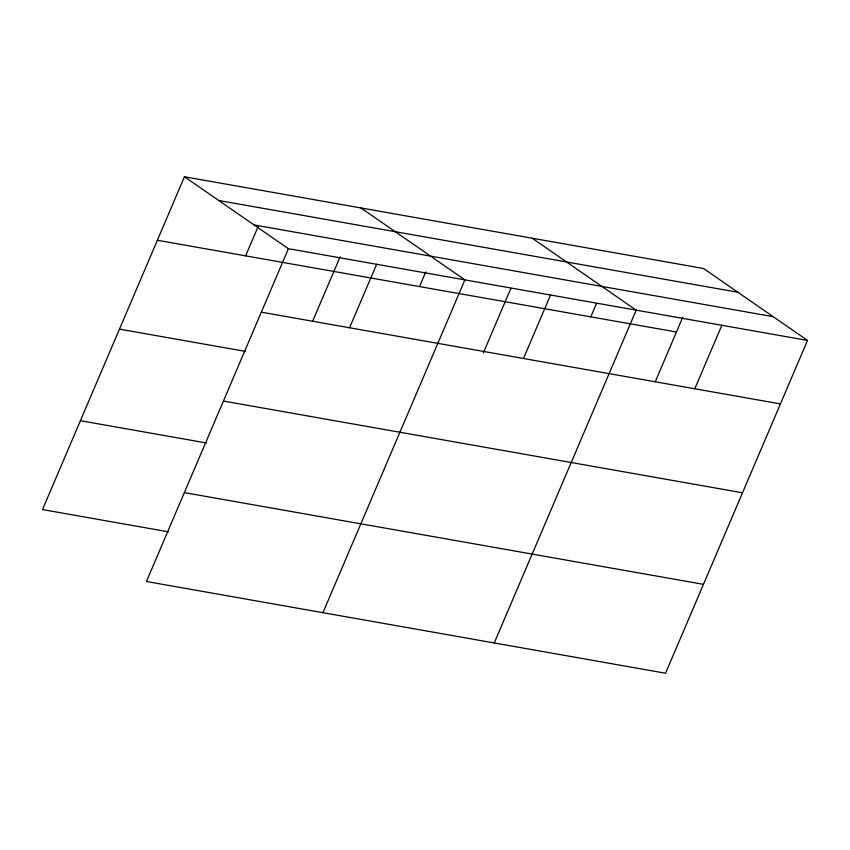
<?xml version="1.0" encoding="UTF-8"?>
<svg xmlns="http://www.w3.org/2000/svg" width="850" height="850" viewBox="0 0 850 850"><rect width="100%" height="100%" fill="white"/><g stroke="black" fill="none" stroke-linecap="round" stroke-linejoin="round"><path stroke-width="1.27" d="M807.5 340.425L288.405 248.689L146.444 581.496L665.55 673.232L807.5 340.425L703.556 268.504L184.45 176.768L42.5 509.575L168.385 531.824M245.618 255.85L258.124 226.557M312.577 321.364L340.117 256.796M349.573 327.771L376.646 264.286M419.517 286.588L425.765 271.936M322.947 612.68L464.897 279.873L360.942 207.963M483.363 352.856L510.892 288.299M523.462 358.498L550.545 295.014M590.824 316.859L596.551 303.429M494.243 642.961L636.193 310.154L532.249 238.234M655.18 381.916L682.72 317.348M694.769 388.779L721.852 325.284M218.758 200.504L737.853 292.241M254.097 224.952L773.192 316.689M157.377 240.263L676.472 331.999M261.322 312.173L780.417 403.909M119.468 329.131L245.342 351.379M223.412 401.051L742.507 492.788M80.41 420.697L206.284 442.946M184.354 492.618L703.449 584.354M184.45 176.768L288.405 248.689"/></g></svg>
